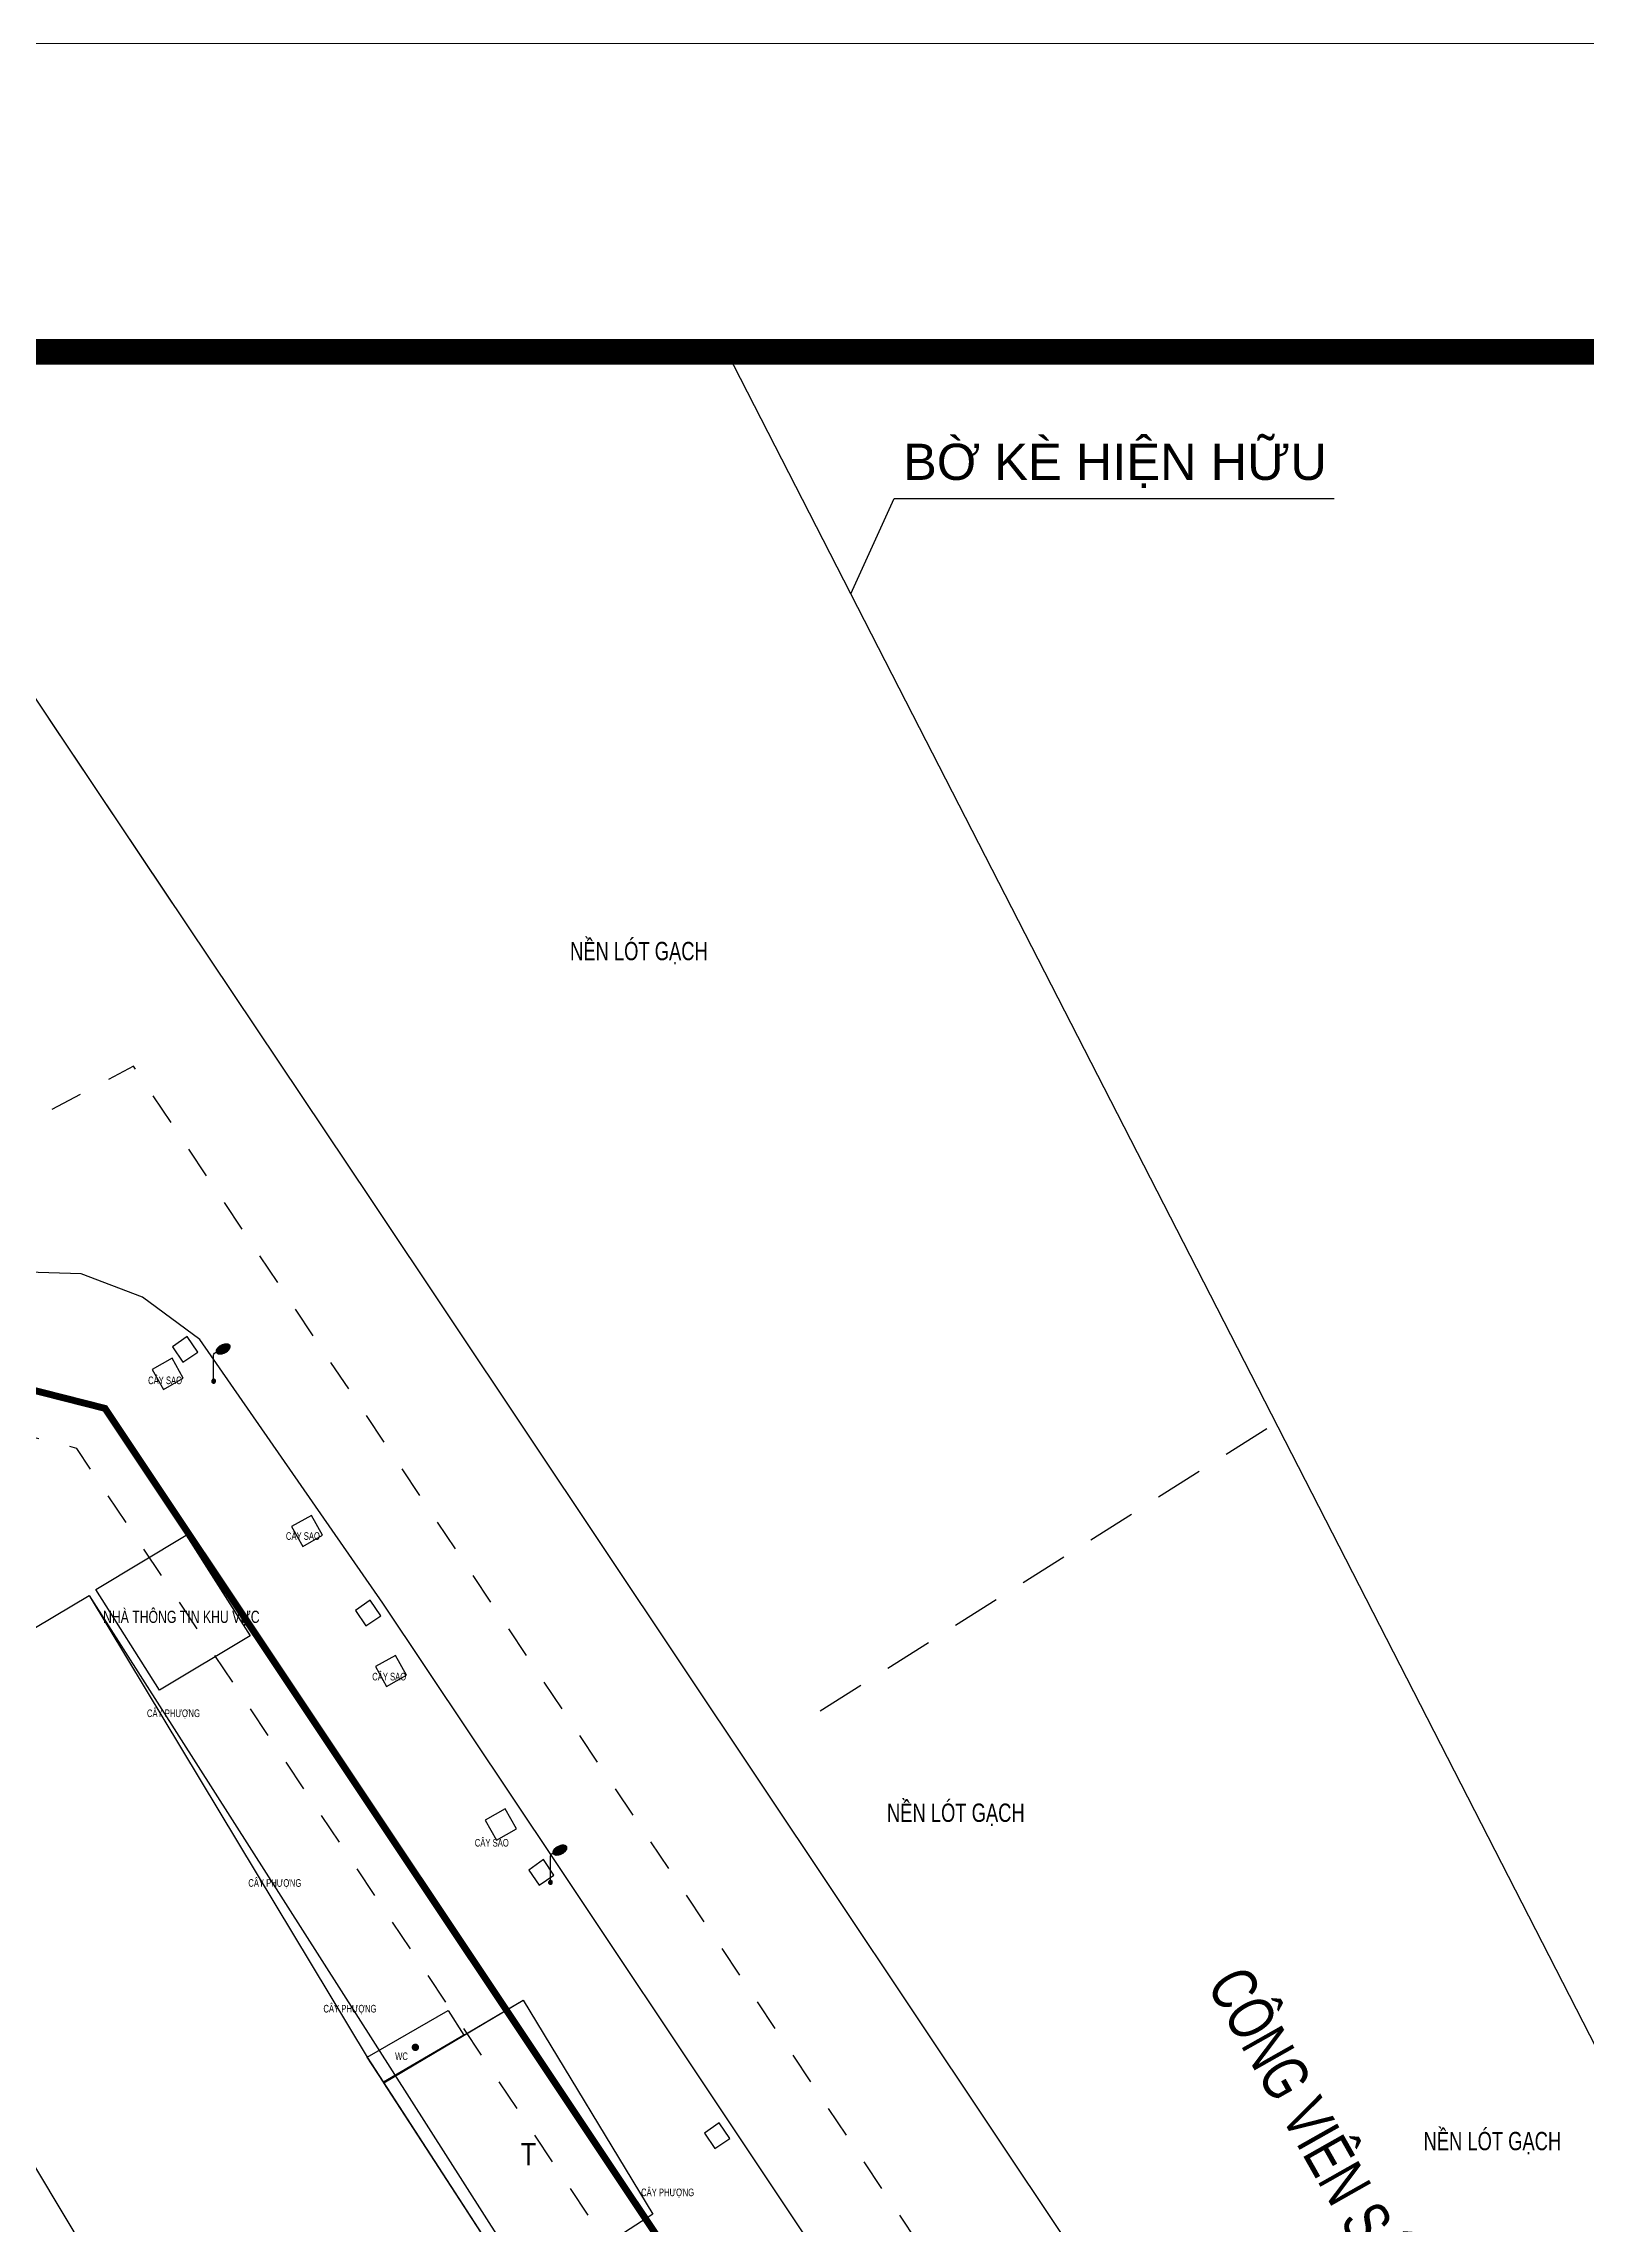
# Model space of a CAD drawing. Header units: millimetres. Extents: x 100 to 288, y -65 to 177.
# Drawn here: x 180.07 to 184.88, y 170.04 to 176.85 of the extents above; entities that cross this region are included whole.
import ezdxf
from ezdxf.enums import TextEntityAlignment as Align

# ---------------------------------------------------------------- set-up
doc = ezdxf.new("R2010")
doc.units = ezdxf.units.MM
doc.header["$LTSCALE"] = 0.3
doc.header["$MEASUREMENT"] = 0
for name, pattern in [('DASHDOTX2', [2, 1, -0.5, 0, -0.5]), ('DASHED2', [0.375, 0.25, -0.125]), ('HIDDEN', [0.375, 0.25, -0.125])]:
    doc.linetypes.add(name, pattern=pattern)
doc.layers.get('DEFPOINTS').update_dxf_attribs({"linetype": 'CONTINUOUS', "lineweight": 13})
for name, color, linetype in [('HATCH1', 8, 'CONTINUOUS'), ('KT', 8, 'CONTINUOUS'), ('Ky hieu', 7, 'CONTINUOUS'), ('LAYER 1', 1, 'CONTINUOUS'), ('LAYER7', 7, 'CONTINUOUS'), ('THAY', 4, 'CONTINUOUS')]:
    doc.layers.add(name, color=color, linetype=linetype)
doc.styles.add('A4', font='VHELVEN.TTF')
doc.styles.add('DIM', font='VAVON.TTF')
doc.styles.add('VNI', font='VHELVCN.TTF')
doc.linetypes.add('FENCELINE2', pattern='A,0.25,-0.1,[132,ltypeshp.shx,S=0.1,R=0,X=-0.1,Y=0],-0.1,1', length=1.45)
doc.linetypes.add('TAL_N_P', pattern='A,0.5,[130,ltypeshp.shx,S=0.25,R=0,X=0,Y=-0.25],1,[130,ltypeshp.shx,S=0.5,R=0,X=0,Y=-0.5],0.5', length=2)
doc.linetypes.add('TRACKS', pattern='A,0.15,[130,ltypeshp.shx,S=0.25,R=0,X=0,Y=0],0.15', length=0.3)

# ---------------------------------------------------------------- blocks, each defined once
blk = doc.blocks.new('Cot den')
at = {"layer": 'Ky hieu', "color": 5, "linetype": 'Continuous'}
for p, q in [((474185.96, 1112245.03), (474185.99, 1112245.09)), ((474185.96, 1112242.67), (474185.96, 1112245.03)), ((474185.99, 1112245.09), (474186.05, 1112245.17)), ((474186.05, 1112245.17), (474186.13, 1112245.23)), ((474186.13, 1112245.23), (474186.19, 1112245.25))]:
    blk.add_line(p, q, dxfattribs=at)
mesh = blk.add_polyface(dxfattribs=at)
corners = [(474186.29, 1112245.16), (474186.24, 1112245.2), (474186.32, 1112245.15), (474186.22, 1112245.22), (474186.39, 1112245.12), (474186.2, 1112245.25), (474186.43, 1112245.12), (474186.19, 1112245.29), (474186.49, 1112245.1), (474186.18, 1112245.32), (474186.53, 1112245.11), (474186.19, 1112245.36), (474186.6, 1112245.11), (474186.19, 1112245.39), (474186.63, 1112245.11), (474186.2, 1112245.43), (474186.71, 1112245.12), (474186.22, 1112245.48), (474186.77, 1112245.14), (474186.25, 1112245.53), (474186.84, 1112245.16), (474186.27, 1112245.57), (474186.9, 1112245.18), (474186.31, 1112245.62), (474186.97, 1112245.21), (474186.34, 1112245.65), (474187.02, 1112245.24), (474186.4, 1112245.7), (474187.09, 1112245.27), (474186.43, 1112245.73), (474187.12, 1112245.3), (474186.5, 1112245.78), (474187.2, 1112245.35), (474186.54, 1112245.8), (474187.23, 1112245.38), (474186.61, 1112245.84), (474187.28, 1112245.42), (474186.66, 1112245.87), (474187.31, 1112245.46), (474186.73, 1112245.9), (474187.35, 1112245.51), (474186.79, 1112245.92), (474187.38, 1112245.55), (474186.85, 1112245.94), (474187.4, 1112245.6), (474186.92, 1112245.96), (474187.42, 1112245.64), (474186.99, 1112245.97), (474187.44, 1112245.69), (474187.03, 1112245.97), (474187.44, 1112245.72), (474187.1, 1112245.97), (474187.44, 1112245.76), (474187.13, 1112245.97), (474187.43, 1112245.79), (474187.42, 1112245.82), (474187.2, 1112245.96), (474187.42, 1112245.82), (474187.4, 1112245.85), (474187.24, 1112245.96), (474187.38, 1112245.88), (474187.3, 1112245.93), (474187.33, 1112245.92)]
mesh.append_faces([[corners[k] for k in face] for face in [(0, 0, 2, 1), (1, 2, 4, 3), (3, 4, 6, 5), (5, 6, 8, 7), (7, 8, 10, 9), (9, 10, 12, 11), (11, 12, 14, 13), (13, 14, 16, 15), (15, 16, 18, 17), (17, 18, 20, 19), (19, 20, 22, 21), (21, 22, 24, 23), (23, 24, 26, 25), (25, 26, 28, 27), (27, 28, 30, 29), (29, 30, 32, 31), (31, 32, 34, 33), (33, 34, 36, 35), (35, 36, 38, 37), (37, 38, 40, 39), (39, 40, 42, 41), (41, 42, 44, 43), (43, 44, 46, 45), (45, 46, 48, 47), (47, 48, 50, 49), (49, 50, 52, 51), (51, 52, 54, 53), (53, 54, 57, 56), (56, 55, 58, 59), (59, 58, 60, 61), (61, 60, 62, 62)]], dxfattribs={"vtx0": -1, "vtx2": -1, "color": 5})
mesh = blk.add_polyface(dxfattribs=at)
corners = [(474185.87, 1112242.53), (474185.86, 1112242.54), (474185.9, 1112242.51), (474185.85, 1112242.55), (474185.91, 1112242.51), (474185.83, 1112242.57), (474185.93, 1112242.5), (474185.82, 1112242.58), (474185.94, 1112242.5), (474185.82, 1112242.59), (474185.96, 1112242.5), (474185.81, 1112242.61), (474185.98, 1112242.5), (474185.8, 1112242.62), (474186, 1112242.5), (474185.8, 1112242.64), (474186.01, 1112242.51), (474185.8, 1112242.66), (474186.03, 1112242.51), (474185.8, 1112242.67), (474186.04, 1112242.52), (474185.8, 1112242.67), (474186.06, 1112242.53), (474185.8, 1112242.69), (474186.06, 1112242.54), (474185.8, 1112242.7), (474186.08, 1112242.55), (474185.81, 1112242.72), (474186.09, 1112242.56), (474185.81, 1112242.73), (474186.11, 1112242.58), (474185.82, 1112242.75), (474186.11, 1112242.58), (474185.82, 1112242.76), (474186.12, 1112242.61), (474185.84, 1112242.78), (474186.12, 1112242.62), (474185.85, 1112242.79), (474186.13, 1112242.64), (474185.86, 1112242.8), (474186.13, 1112242.65), (474185.87, 1112242.81), (474186.13, 1112242.67), (474185.89, 1112242.82), (474186.13, 1112242.68), (474185.9, 1112242.83), (474186.13, 1112242.7), (474185.92, 1112242.83), (474186.13, 1112242.72), (474185.93, 1112242.84), (474186.12, 1112242.73), (474185.95, 1112242.84), (474186.11, 1112242.75), (474185.96, 1112242.84), (474186.11, 1112242.76), (474185.99, 1112242.84), (474186.1, 1112242.77), (474186, 1112242.84), (474186.08, 1112242.79), (474186.02, 1112242.83), (474186.07, 1112242.8), (474186.03, 1112242.83), (474186.06, 1112242.81)]
mesh.append_faces([[corners[k] for k in face] for face in [(0, 0, 2, 1), (1, 2, 4, 3), (3, 4, 6, 5), (5, 6, 8, 7), (7, 8, 10, 9), (9, 10, 12, 11), (11, 12, 14, 13), (13, 14, 16, 15), (15, 16, 18, 17), (17, 18, 20, 19), (21, 20, 22, 23), (23, 22, 24, 25), (25, 24, 26, 27), (27, 26, 28, 29), (29, 28, 30, 31), (31, 30, 32, 33), (33, 32, 34, 35), (35, 34, 36, 37), (37, 36, 38, 39), (39, 38, 40, 41), (41, 40, 42, 43), (43, 42, 44, 45), (45, 44, 46, 47), (47, 46, 48, 49), (49, 48, 50, 51), (51, 50, 52, 53), (53, 52, 54, 55), (55, 54, 56, 57), (57, 56, 58, 59), (59, 58, 60, 61), (61, 60, 62, 62)]], dxfattribs={"vtx0": -1, "vtx2": -1, "color": 5})
blk = doc.blocks.new('Nha tuong')
at = {"layer": 'Ky hieu'}
h = blk.add_hatch(color=256, dxfattribs=at)
edge = h.paths.add_edge_path()
edge.add_arc((474232.37, 1112270.49), 0.838, -32.4679, 327.5321)
blk = doc.blocks.new('Nha tam')
at = {"layer": 'HATCH1', "style": 'VNI'}
blk.add_text('T', height=2, dxfattribs=at).set_placement((474231.77, 1112286.52, 0.05), align=Align.MIDDLE)

msp = doc.modelspace()

# ---------------------------------------------------------------- linework, layer by layer
at = {"layer": 'DEFPOINTS', "linetype": 'Continuous', "ltscale": 0.08}
msp.add_lwpolyline([(161.74885, 147.14536), (203.74885, 147.14536), (203.74885, 176.84536), (161.74885, 176.84536)], close=True, dxfattribs=at)
at = {"layer": 'HATCH1', "linetype": 'TRACKS', "ltscale": 2}
msp.add_lwpolyline([(187.15933, 166.21199), (183.64727, 173.06188), (182.78164, 174.74999), (182.20075, 175.88282)], dxfattribs=at)
at = {"layer": 'HATCH1', "linetype": 'TAL_N_P', "ltscale": 2}
msp.add_lwpolyline([(187.15933, 166.21199), (183.64727, 173.06188), (182.78164, 174.74999), (182.20075, 175.88282)], dxfattribs=at)
at = {"layer": 'HATCH1'}
for points in [[(182.58781, 175.12797), (182.72389, 175.42512), (184.09748, 175.42512)], [(179.72703, 175.27031), (180.46963, 174.16195)], [(180.08443, 174.73689), (181.08974, 173.23642), (184.23167, 168.53034), (185.98834, 165.90273), (186.17053, 165.64147)], [(182.76649, 169.5202), (182.21676, 170.3448), (181.66797, 171.16674), (181.12714, 171.97645), (180.55591, 172.79971), (180.37634, 172.93166), (180.18536, 173.00444), (179.98375, 173.01082), (179.7491, 172.96117), (178.86831, 172.49996), (177.99238, 172.04104), (177.78354, 171.93122), (178.35789, 170.89819)]]:
    msp.add_lwpolyline(points, dxfattribs=at)
at = {"layer": 'HATCH1', "ltscale": 5}
for points in [[(179.72703, 175.27031), (180.46963, 174.16195)], [(180.08443, 174.73689), (181.08974, 173.23642), (184.23167, 168.53034), (185.98834, 165.90273), (186.17053, 165.64147)], [(182.76649, 169.5202), (182.21676, 170.3448), (181.66797, 171.16674), (181.12714, 171.97645), (180.55591, 172.79971), (180.37634, 172.93166), (180.18536, 173.00444), (179.98375, 173.01082), (179.7491, 172.96117), (178.86831, 172.49996), (177.99238, 172.04104), (177.78354, 171.93122), (178.35789, 170.89819)], [(177.94882, 171.63393), (179.91711, 172.67159), (180.25985, 172.58455), (184.53161, 166.18031), (181.59193, 164.5385), (181.59193, 164.5385), (181.59193, 164.5385)]]:
    msp.add_lwpolyline(points, dxfattribs=at)
at = {"layer": 'HATCH1'}
for points in [[(180.50313, 172.72922), (180.54927, 172.75983), (180.51651, 172.80905), (180.47075, 172.77633)], [(181.07436, 171.90596), (181.1205, 171.93657), (181.08774, 171.98579), (181.04198, 171.95307)], [(181.61519, 171.09624), (181.66133, 171.12686), (181.62857, 171.17608), (181.58281, 171.14336)], [(182.16398, 170.27431), (182.21012, 170.30492), (182.17735, 170.35414), (182.13159, 170.32142)]]:
    msp.add_lwpolyline(points, close=True, dxfattribs=at)
at = {"layer": 'HATCH1', "elevation": 0}
for points in [[(180.4419, 172.6437), (180.50413, 172.67876), (180.46907, 172.74099), (180.40684, 172.70593)], [(180.87699, 172.15319), (180.93922, 172.18825), (180.90416, 172.25048), (180.84193, 172.21543)], [(181.13912, 171.71623), (181.20135, 171.75129), (181.16629, 171.81352), (181.10406, 171.77846)], [(181.48193, 171.23656), (181.54417, 171.27162), (181.50911, 171.33386), (181.44688, 171.2988)]]:
    msp.add_lwpolyline(points, close=True, dxfattribs=at)
at = {"layer": 'HATCH1', "linetype": 'HIDDEN', "ltscale": 2}
msp.add_lwpolyline([(182.49242, 171.6403), (183.90757, 172.53444)], dxfattribs=at)
at = {"layer": 'HATCH1', "linetype": 'Continuous', "ltscale": 0.7}
msp.add_lwpolyline([(180.23084, 172.01867), (180.51356, 172.18851), (180.71277, 171.8749), (180.43005, 171.70507)], close=True, dxfattribs=at)
at = {"layer": 'HATCH1', "ltscale": 5}
for points in [[(180.51356, 172.18851), (180.71277, 171.8749), (180.43005, 171.70507), (180.23084, 172.01867)], [(178.38673, 170.91434), (180.21018, 172.00039), (184.06151, 165.9584), (182.06098, 164.77251)], [(181.33088, 170.70437), (181.38046, 170.62736), (181.12916, 170.481), (181.07867, 170.55887)], [(181.38046, 170.62736), (181.56544, 170.7374), (181.97008, 170.06928), (181.56599, 169.80728), (181.12916, 170.481)]]:
    msp.add_lwpolyline(points, close=True, dxfattribs=at)
at = {"layer": 'HATCH1', "linetype": 'FENCELINE2'}
for points in [[(178.38673, 170.91434), (178.38673, 170.91434), (178.38673, 170.91434), (178.38673, 170.91434), (180.21018, 172.00039), (181.07867, 170.55887), (184.06151, 165.9584), (182.97281, 165.31953), (182.06098, 164.77251), (178.38673, 170.91434)], [(182.97281, 165.31953), (179.29846, 171.45736)]]:
    msp.add_lwpolyline(points, dxfattribs=at)
at = {"layer": 'HATCH1', "linetype": 'Continuous', "ltscale": 0.7}
for points in [[(181.33088, 170.70437), (181.38046, 170.62736), (181.12916, 170.481), (181.07867, 170.55887), (181.33088, 170.70437)], [(181.13062, 170.47874), (181.56544, 170.7374), (181.97008, 170.06928), (181.56599, 169.80728), (181.13062, 170.47874)]]:
    msp.add_lwpolyline(points, dxfattribs=at)
at = {"layer": 'KT', "linetype": 'DASHDOTX2', "lineweight": -2, "ltscale": 0.0005, "flags": 128}
msp.add_lwpolyline([(185.46005, 165.98979), (180.34871, 173.65276), (177.41641, 172.1069, 0.1199755), (176.87523, 171.62782), (174.71299, 168.51266, -0.0751899), (174.13844, 167.90102), (168.14392, 163.15897), (175.38711, 150.75415), (182.53181, 154.92594), (179.07267, 160.89523), (186.09118, 164.81508), (185.97885, 165.05559), (185.4891, 165.94624), (185.46005, 165.98979)], format="xyb", dxfattribs=at)
at = {"layer": 'LAYER 1', "linetype": 'DASHED2', "lineweight": -2, "flags": 128}
msp.add_lwpolyline([(178.77643, 163.06713), (179.07998, 163.24856), (180.91066, 164.27182), (181.04108, 164.35672), (181.53337, 164.63675), (181.98923, 164.89605), (182.3955, 165.13688), (182.72489, 165.33214), (182.78409, 165.36723), (182.80312, 165.37857), (182.91461, 165.44084), (183.16252, 165.5793), (183.43137, 165.72945), (184.32697, 166.22965), (180.17148, 172.4596), (179.93517, 172.51961), (177.99853, 171.49864), (177.72951, 171.43877), (175.91125, 168.81254), (176.05154, 168.58022), (175.85445, 168.37383), (175.85296, 168.31213), (175.87498, 168.14819), (175.90918, 168.04269), (176.19292, 167.51146), (176.56833, 166.8567)], close=True, dxfattribs=at)
at = {"layer": 'LAYER7', "linetype": 'Continuous', "const_width": 0.08}
msp.add_lwpolyline([(202.74885, 175.88282), (163.54885, 175.88282), (163.54885, 148.10791), (202.74885, 148.10791)], close=True, dxfattribs=at)
at = {"layer": 'THAY', "linetype": 'DASHDOTX2', "lineweight": -2, "ltscale": 0.3, "const_width": 0.02143, "flags": 128}
msp.add_lwpolyline([(178.72573, 162.87039), (179.15149, 163.12487), (180.98456, 164.14947), (181.11543, 164.23466), (181.60401, 164.51257), (182.06098, 164.77251), (182.46835, 165.01399), (182.79774, 165.20925), (182.85707, 165.24443), (182.87452, 165.25483), (182.98427, 165.31612), (183.23218, 165.45458), (183.50102, 165.60473), (184.53161, 166.18031), (180.25985, 172.58455), (179.91711, 172.67159), (177.94882, 171.63393), (177.64389, 171.56606), (175.74116, 168.81784), (175.87278, 168.59988), (175.71297, 168.43252), (175.70987, 168.3043), (175.73511, 168.1164), (175.7772, 167.98657), (176.06793, 167.44226), (176.44464, 166.78521), (178.72573, 162.87039)], dxfattribs=at)

# ---------------------------------------------------------------- block references
at = {"layer": 'HATCH1', "xscale": 0.03504980631987564, "yscale": 0.03504980634066612, "zscale": 0.03504980631809729}
for p in [(-16439.52727, -38811.22079), (-16438.47581, -38812.78546)]:
    msp.add_blockref('Cot den', p, dxfattribs=at)
at = {"layer": 'HATCH1', "linetype": 'Continuous', "ltscale": 0.7}
for name, p, xscale, yscale, zscale in [('Nha tuong', (-6467.47221, -15423.35633), 0.01401992252795026, 0.0140199224863764, 0.01401992252723882), ('Nha tam', (-16440.14961, -38815.17088, -0.00165), 0.03504980631987564, 0.03504980634066612, 0.03504980631809729)]:
    msp.add_blockref(name, p, dxfattribs=dict(at, xscale=xscale, yscale=yscale, zscale=zscale))

# ---------------------------------------------------------------- texts
at = {"layer": 'HATCH1', "style": 'DIM', "width": 0.75}
for s, height, p in [('NEÀN LOÙT GAÏCH', 0.0571431, (181.71178, 173.98375)), ('CAÂY SAO', 0.02381, (180.39423, 172.66019, 0)), ('CAÂY SAO', 0.02381, (180.82463, 172.1741, 0.00001)), ('NHAØ THOÂNG TIN KHU VÖÏC', 0.0380954, (180.25352, 171.91467)), ('CAÂY SAO', 0.02381, (181.09406, 171.73524, 0.00001)), ('CAÂY PHÖÔÏNG', 0.0238096, (180.39077, 171.62076)), ('NEÀN LOÙT GAÏCH', 0.0571431, (182.70119, 171.29362)), ('CAÂY SAO', 0.02381, (181.41427, 171.21646, 0)), ('CAÂY PHÖÔÏNG', 0.0238096, (180.70724, 171.09093)), ('CAÂY PHÖÔÏNG', 0.0238096, (180.94161, 170.6985)), ('WC', 0.02381, (181.16558, 170.55)), ('NEÀN LOÙT GAÏCH', 0.0571431, (184.37631, 170.2685)), ('CAÂY PHÖÔÏNG', 0.0238096, (181.93338, 170.12497))]:
    msp.add_text(s, height=height, dxfattribs=at).set_placement(p)
msp.add_text('COÂNG VIEÂN SOÂNG HAÄU', height=0.1428578, rotation=299.493229, dxfattribs=at).set_placement((183.69782, 170.78475))
at = {"layer": 'HATCH1', "extrusion": (-0.005701, 0.012619, 0.999904), "insert": (183.41302, 175.59626, 0.04712), "char_height": 0.1130525, "attachment_point": 2, "text_direction": (0.999984, 0, 0.005702), "style": 'A4'}
msp.add_mtext('BÔØ KEØ HIEÄN HÖÕU', dxfattribs=at)

doc.saveas('drawing.dxf')
